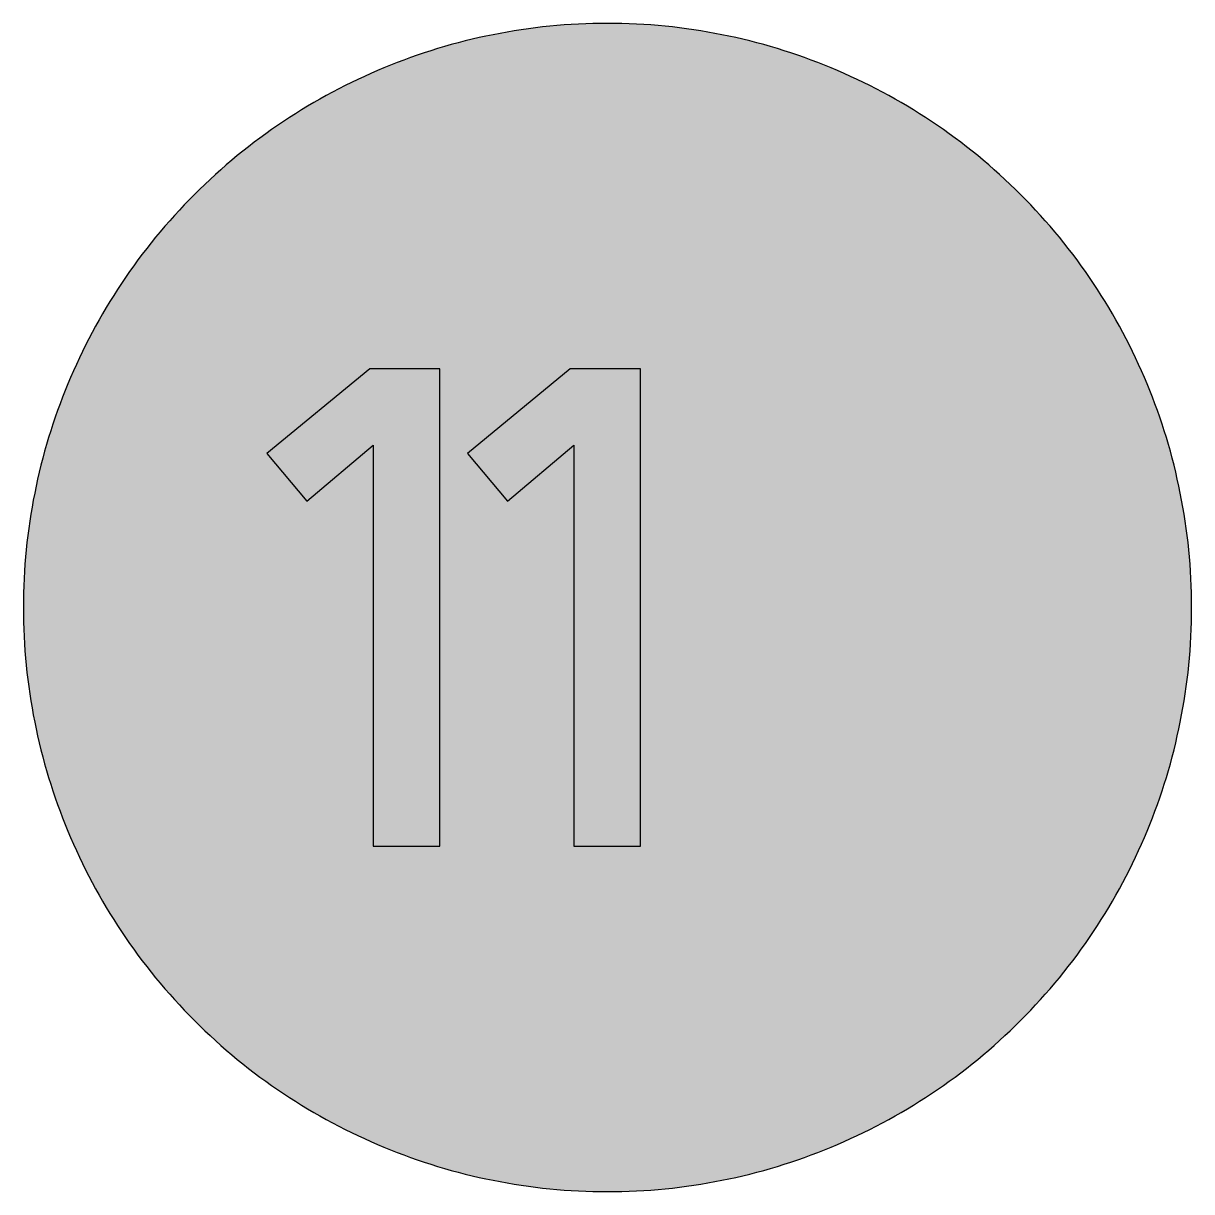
# Model space of a CAD drawing. Header units: millimetres. Extents: x 0 to 212, y 0 to 212.
import ezdxf

# ---------------------------------------------------------------- set-up
doc = ezdxf.new("R2010")
doc.units = ezdxf.units.MM

msp = doc.modelspace()

# ---------------------------------------------------------------- hatches: boundary and pattern name
for color, points in [(254, [(211.7189, 105.8869), (211.709, 107.2007), (211.6861, 108.5139), (211.6455, 109.8245), (211.5871, 111.1326), (211.5134, 112.4407), (211.4245, 113.7437), (211.3204, 115.0468), (211.201, 116.3447), (211.0638, 117.6426), (210.9114, 118.9355), (210.7413, 120.2258), (210.5584, 121.5136), (210.3577, 122.7988), (210.1418, 124.079), (209.9107, 125.3566), (209.6643, 126.6292), (209.4027, 127.8992), (209.1258, 129.1641), (208.8337, 130.4239), (208.5264, 131.6812), (208.2038, 132.936), (207.866, 134.1831), (207.5104, 135.4277), (207.1421, 136.6647), (206.7611, 137.8991), (206.3623, 139.1285), (205.9483, 140.3502), (205.5216, 141.5694), (205.0771, 142.781), (204.6199, 143.9901), (204.1474, 145.1915), (203.6623, 146.3853), (203.1619, 147.574), (202.6463, 148.7576), (202.1154, 149.9362), (201.5693, 151.1046), (201.0105, 152.2705), (200.439, 153.4262), (199.8523, 154.5768), (199.2503, 155.7198), (198.6356, 156.8577), (198.0057, 157.9855), (197.3605, 159.1081), (196.7052, 160.2232), (196.0321, 161.3281), (195.3489, 162.4279), (194.6504, 163.5176), (193.9366, 164.6022), (193.2102, 165.6766), (192.471, 166.7434), (191.7167, 167.8), (190.9521, 168.849), (190.1698, 169.8904), (189.3773, 170.9217), (188.5696, 171.9428), (187.7517, 172.9562), (186.9161, 173.9621), (186.0702, 174.9552), (185.2117, 175.9407), (184.338, 176.9161), (183.454, 177.8838), (182.5549, 178.8389), (181.643, 179.7837), (180.721, 180.7185), (179.7837, 181.643), (178.8389, 182.5549), (177.8838, 183.454), (176.9161, 184.338), (175.9407, 185.2117), (174.9552, 186.0702), (173.9621, 186.9161), (172.9562, 187.7492), (171.9428, 188.5696), (170.9217, 189.3773), (169.8904, 190.1698), (168.849, 190.9496), (167.8, 191.7167), (166.7408, 192.471), (165.6766, 193.2102), (164.6022, 193.9366), (163.5176, 194.6504), (162.4279, 195.3489), (161.3281, 196.0321), (160.2232, 196.7052), (159.1081, 197.3631), (157.9855, 198.0057), (156.8577, 198.6356), (155.7198, 199.2503), (154.5768, 199.8523), (153.4262, 200.439), (152.2705, 201.0131), (151.1046, 201.5719), (149.9362, 202.1154), (148.7576, 202.6463), (147.574, 203.1619), (146.3853, 203.6623), (145.1889, 204.15), (143.9875, 204.6199), (142.781, 205.0796), (141.5694, 205.5216), (140.3502, 205.9483), (139.1285, 206.3623), (137.8991, 206.7611), (136.6647, 207.1446), (135.4252, 207.5129), (134.1831, 207.866), (132.9334, 208.2038), (131.6812, 208.5264), (130.4239, 208.8337), (129.1641, 209.1284), (127.8966, 209.4052), (126.6292, 209.6668), (125.3541, 209.9132), (124.0765, 210.1444), (122.7963, 210.3603), (121.5136, 210.5584), (120.2258, 210.7438), (118.9355, 210.9114), (117.6401, 211.0638), (116.3447, 211.201), (115.0468, 211.3229), (113.7437, 211.4271), (112.4382, 211.516), (111.1326, 211.5896), (109.8245, 211.6455), (108.5113, 211.6861), (107.1982, 211.7115), (105.885, 211.7192), (104.5693, 211.7115), (103.2561, 211.6861), (101.9454, 211.6455), (100.6373, 211.5896), (99.3292, 211.516), (98.0262, 211.4271), (96.7232, 211.3229), (95.4253, 211.201), (94.1273, 211.0638), (92.8345, 210.9114), (91.5441, 210.7438), (90.2564, 210.5584), (88.9711, 210.3603), (87.691, 210.1444), (86.4133, 209.9132), (85.1408, 209.6668), (83.8708, 209.4052), (82.6059, 209.1284), (81.346, 208.8337), (80.0887, 208.5264), (78.834, 208.2038), (77.5868, 207.866), (76.3422, 207.5129), (75.1053, 207.1446), (73.8708, 206.7611), (72.6415, 206.3623), (71.4197, 205.9483), (70.2005, 205.5216), (68.9889, 205.0796), (67.7799, 204.6199), (66.5785, 204.15), (65.3847, 203.6623), (64.196, 203.1619), (63.0123, 202.6463), (61.8338, 202.1154), (60.6628, 201.5719), (59.4995, 201.0131), (58.3438, 200.439), (57.1932, 199.8523), (56.0502, 199.2503), (54.9123, 198.6356), (53.7845, 198.0057), (52.6618, 197.3631), (51.5468, 196.7052), (50.4419, 196.0321), (49.342, 195.3489), (48.2524, 194.6504), (47.1678, 193.9366), (46.0934, 193.2102), (45.0266, 192.471), (43.9699, 191.7167), (42.9209, 190.9496), (41.8795, 190.1698), (40.8483, 189.3773), (39.8272, 188.5696), (38.8137, 187.7492), (37.8079, 186.9161), (36.8148, 186.0702), (35.8292, 185.2117), (34.8539, 184.338), (33.8861, 183.454), (32.9311, 182.5549), (31.9862, 181.643), (31.049, 180.7185), (30.1269, 179.7837), (29.2151, 178.8389), (28.3159, 177.8838), (27.432, 176.9161), (26.5582, 175.9407), (25.6997, 174.9552), (24.8539, 173.9621), (24.0208, 172.9562), (23.2004, 171.9428), (22.3926, 170.9217), (21.6002, 169.8904), (20.8204, 168.849), (20.0533, 167.8), (19.2989, 166.7434), (18.5598, 165.6766), (17.8333, 164.6022), (17.1196, 163.5176), (16.4211, 162.4279), (15.7378, 161.3281), (15.0647, 160.2232), (14.4069, 159.1081), (13.7643, 157.9855), (13.1343, 156.8577), (12.5197, 155.7198), (11.9177, 154.5768), (11.3309, 153.4262), (10.7569, 152.2705), (10.1981, 151.1046), (9.6545, 149.9362), (9.1237, 148.7576), (8.6081, 147.574), (8.1077, 146.3853), (7.62, 145.1915), (7.1501, 143.9901), (6.6904, 142.781), (6.2484, 141.5694), (5.8217, 140.3502), (5.4077, 139.1285), (5.0089, 137.8991), (4.6253, 136.6647), (4.257, 135.4277), (3.904, 134.1831), (3.5662, 132.936), (3.2436, 131.6812), (2.9362, 130.4239), (2.6416, 129.1641), (2.3647, 127.8992), (2.1031, 126.6292), (1.8567, 125.3566), (1.6256, 124.079), (1.4097, 122.7988), (1.2116, 121.5136), (1.0262, 120.2258), (0.8585, 118.9355), (0.7061, 117.6426), (0.569, 116.3447), (0.447, 115.0468), (0.3429, 113.7437), (0.254, 112.4407), (0.1803, 111.1326), (0.1245, 109.8245), (0.0838, 108.5139), (0.0584, 107.2007), (0.0508, 105.885), (0.0584, 104.5718), (0.0838, 103.2586), (0.1245, 101.9454), (0.1803, 100.6373), (0.254, 99.3318), (0.3429, 98.0262), (0.447, 96.7232), (0.569, 95.4253), (0.7061, 94.1299), (0.8585, 92.8345), (1.0262, 91.5441), (1.2116, 90.2564), (1.4097, 88.9737), (1.6256, 87.6935), (1.8567, 86.4159), (2.1031, 85.1408), (2.3647, 83.8733), (2.6416, 82.6059), (2.9362, 81.346), (3.2436, 80.0887), (3.5662, 78.8365), (3.904, 77.5868), (4.257, 76.3448), (4.6253, 75.1053), (5.0089, 73.8708), (5.4077, 72.6415), (5.8217, 71.4197), (6.2484, 70.2005), (6.6904, 68.9889), (7.1501, 67.7824), (7.62, 66.581), (8.1077, 65.3847), (8.6081, 64.196), (9.1237, 63.0123), (9.6545, 61.8338), (10.1981, 60.6654), (10.7569, 59.4995), (11.3309, 58.3438), (11.9177, 57.1932), (12.5197, 56.0502), (13.1343, 54.9123), (13.7643, 53.7845), (14.4069, 52.6618), (15.0647, 51.5468), (15.7378, 50.4419), (16.4211, 49.342), (17.1196, 48.2524), (17.8333, 47.1678), (18.5598, 46.0934), (19.2989, 45.0291), (20.0533, 43.9699), (20.8204, 42.9209), (21.6002, 41.8795), (22.3926, 40.8483), (23.2004, 39.8272), (24.0208, 38.8137), (24.8539, 37.8079), (25.6997, 36.8148), (26.5582, 35.8292), (27.432, 34.8539), (28.3159, 33.8861), (29.2151, 32.9311), (30.1269, 31.9862), (31.049, 31.049), (31.9862, 30.1269), (32.9311, 29.2151), (33.8861, 28.3159), (34.8539, 27.432), (35.8292, 26.5582), (36.8148, 25.6997), (37.8079, 24.8539), (38.8137, 24.0182), (39.8272, 23.2004), (40.8483, 22.3926), (41.8795, 21.6002), (42.9209, 20.8178), (43.9699, 20.0533), (45.0266, 19.2989), (46.0934, 18.5598), (47.1678, 17.8333), (48.2524, 17.1196), (49.342, 16.4211), (50.4419, 15.7378), (51.5468, 15.0647), (52.6618, 14.4094), (53.7845, 13.7643), (54.9123, 13.1343), (56.0502, 12.5197), (57.1932, 11.9177), (58.3438, 11.3309), (59.4995, 10.7594), (60.6628, 10.2006), (61.8338, 9.6545), (63.0123, 9.1237), (64.196, 8.6081), (65.3847, 8.1077), (66.5785, 7.6225), (67.7799, 7.1501), (68.9889, 6.6929), (70.2005, 6.2484), (71.4197, 5.8217), (72.6415, 5.4077), (73.8708, 5.0089), (75.1053, 4.6279), (76.3422, 4.2596), (77.5868, 3.904), (78.834, 3.5662), (80.0887, 3.2436), (81.346, 2.9362), (82.6059, 2.6441), (83.8708, 2.3673), (85.1408, 2.1057), (86.4133, 1.8593), (87.691, 1.6281), (88.9711, 1.4122), (90.2564, 1.2116), (91.5441, 1.0287), (92.8345, 0.8585), (94.1273, 0.7061), (95.4253, 0.569), (96.7232, 0.4496), (98.0262, 0.3454), (99.3292, 0.2565), (100.6373, 0.1829), (101.9454, 0.1245), (103.2561, 0.0838), (104.5693, 0.061), (105.885, 0.0533), (107.1982, 0.061), (108.5113, 0.0838), (109.8245, 0.1245), (111.1326, 0.1829), (112.4382, 0.2565), (113.7437, 0.3454), (115.0468, 0.4496), (116.3447, 0.569), (117.6401, 0.7061), (118.9355, 0.8585), (120.2258, 1.0287), (121.5136, 1.2116), (122.7963, 1.4122), (124.0765, 1.6281), (125.3541, 1.8593), (126.6292, 2.1057), (127.8966, 2.3673), (129.1641, 2.6441), (130.4239, 2.9362), (131.6812, 3.2436), (132.9334, 3.5662), (134.1831, 3.904), (135.4252, 4.2596), (136.6647, 4.6279), (137.8991, 5.0089), (139.1285, 5.4077), (140.3502, 5.8217), (141.5694, 6.2484), (142.781, 6.6929), (143.9875, 7.1501), (145.1889, 7.6225), (146.3853, 8.1077), (147.574, 8.6081), (148.7576, 9.1237), (149.9362, 9.6545), (151.1046, 10.2006), (152.2705, 10.7594), (153.4262, 11.3309), (154.5768, 11.9177), (155.7198, 12.5197), (156.8577, 13.1343), (157.9855, 13.7643), (159.1081, 14.4094), (160.2232, 15.0647), (161.3281, 15.7378), (162.4279, 16.4211), (163.5176, 17.1196), (164.6022, 17.8333), (165.6766, 18.5598), (166.7408, 19.2989), (167.8, 20.0533), (168.849, 20.8178), (169.8904, 21.6002), (170.9217, 22.3926), (171.9428, 23.2004), (172.9562, 24.0182), (173.9621, 24.8539), (174.9552, 25.6997), (175.9407, 26.5582), (176.9161, 27.432), (177.8838, 28.3159), (178.8389, 29.2151), (179.7837, 30.1269), (180.721, 31.049), (181.643, 31.9862), (182.5549, 32.9311), (183.454, 33.8861), (184.338, 34.8539), (185.2117, 35.8292), (186.0702, 36.8148), (186.9161, 37.8079), (187.7517, 38.8137), (188.5696, 39.8272), (189.3773, 40.8483), (190.1698, 41.8795), (190.9521, 42.9209), (191.7167, 43.9699), (192.471, 45.0291), (193.2102, 46.0934), (193.9366, 47.1678), (194.6504, 48.2524), (195.3489, 49.342), (196.0321, 50.4419), (196.7052, 51.5468), (197.3605, 52.6618), (198.0057, 53.7845), (198.6356, 54.9123), (199.2503, 56.0502), (199.8523, 57.1932), (200.439, 58.3438), (201.0105, 59.4995), (201.5693, 60.6654), (202.1154, 61.8338), (202.6463, 63.0123), (203.1619, 64.196), (203.6623, 65.3847), (204.1474, 66.581), (204.6199, 67.7824), (205.0771, 68.9889), (205.5216, 70.2005), (205.9483, 71.4197), (206.3623, 72.6415), (206.7611, 73.8708), (207.1421, 75.1053), (207.5104, 76.3448), (207.866, 77.5868), (208.2038, 78.8365), (208.5264, 80.0887), (208.8337, 81.346), (209.1258, 82.6059), (209.4027, 83.8733), (209.6643, 85.1408), (209.9107, 86.4159), (210.1418, 87.6935), (210.3577, 88.9737), (210.5584, 90.2564), (210.7413, 91.5441), (210.9114, 92.8345), (211.0638, 94.1299), (211.201, 95.4253), (211.3204, 96.7232), (211.4245, 98.0262), (211.5134, 99.3318), (211.5871, 100.6373), (211.6455, 101.9454), (211.6861, 103.2586), (211.709, 104.5718), (211.7166, 105.885)]), (59, [(63.4118, 62.6717), (75.5124, 62.6717), (75.5124, 149.1022), (62.7944, 149.1022), (44.1494, 133.7906), (51.4354, 125.1476), (63.4118, 135.2719)]), (59, [(99.7659, 62.6717), (111.8665, 62.6717), (111.8665, 149.1022), (99.1485, 149.1022), (80.5035, 133.7906), (87.7895, 125.1476), (99.7659, 135.2719)])]:
    msp.add_hatch(color=color).paths.add_polyline_path(points)
h = msp.add_hatch(color=59)
edge = h.paths.add_edge_path()
edge.add_line((153.6347, 105.7628), (153.6319, 104.4245))
edge.add_line((153.6319, 104.4245), (153.6268, 103.1215))
edge.add_line((153.6268, 103.1215), (153.6167, 101.8515))
edge.add_line((153.6167, 101.8515), (153.6014, 100.6145))
edge.add_line((153.6014, 100.6145), (153.5862, 99.408))
edge.add_line((153.5862, 99.408), (153.5633, 98.237))
edge.add_line((153.5633, 98.237), (153.5379, 97.0966))
edge.add_line((153.5379, 97.0966), (153.5074, 95.9866))
edge.add_line((153.5074, 95.9866), (153.4744, 94.9071))
edge.add_line((153.4744, 94.9071), (153.4363, 93.8606))
edge.add_line((153.4363, 93.8606), (153.3931, 92.8421))
edge.add_line((153.3931, 92.8421), (153.3474, 91.854))
edge.add_line((153.3474, 91.854), (153.2966, 90.8939))
edge.add_line((153.2966, 90.8939), (153.2407, 89.9643))
edge.add_line((153.2407, 89.9643), (153.1823, 89.0626))
edge.add_line((153.1823, 89.0626), (153.1188, 88.1913))
edge.add_line((153.1188, 88.1913), (153.0502, 87.3455))
edge.add_line((153.0502, 87.3455), (152.9766, 86.5251))
edge.add_line((152.9766, 86.5251), (152.9004, 85.7352))
edge.add_line((152.9004, 85.7352), (152.8166, 84.9706))
edge.add_line((152.8166, 84.9706), (152.7302, 84.2315))
edge.add_line((152.7302, 84.2315), (152.6388, 83.5177))
edge.add_line((152.6388, 83.5177), (152.5422, 82.8294))
edge.add_line((152.5422, 82.8294), (152.4406, 82.1665))
edge.add_line((152.4406, 82.1665), (152.3365, 81.5264))
edge.add_line((152.3365, 81.5264), (152.2247, 80.9117))
edge.add_line((152.2247, 80.9117), (152.1104, 80.3199))
edge.add_line((152.1104, 80.3199), (151.9885, 79.7509))
edge.add_line((151.9885, 79.7509), (151.8641, 79.2074))
edge.add_line((151.8641, 79.2074), (151.732, 78.6841))
edge.add_line((151.732, 78.6841), (151.5974, 78.1837))
edge.add_line((151.5974, 78.1837), (151.4577, 77.7037))
edge.add_line((151.4577, 77.7037), (151.3103, 77.2439))
edge.add_line((151.3103, 77.2439), (151.1605, 76.8071))
edge.add_line((151.1605, 76.8071), (151.003, 76.3905))
edge.add_line((151.003, 76.3905), (150.843, 75.9917))
edge.add_line((150.843, 75.9917), (150.6753, 75.6158))
edge.add_line((150.6753, 75.6158), (150.5026, 75.2577))
edge.add_line((150.5026, 75.2577), (150.3248, 74.9173))
edge.add_line((150.3248, 74.9173), (150.1419, 74.5947))
edge.add_line((150.1419, 74.5947), (149.954, 74.2925))
edge.add_line((149.954, 74.2925), (149.7584, 74.0054))
edge.add_line((149.7584, 74.0054), (149.5603, 73.7362))
edge.add_line((149.5603, 73.7362), (149.3545, 73.4847))
edge.add_line((149.3545, 73.4847), (149.1437, 73.2485))
edge.add_line((149.1437, 73.2485), (148.9278, 73.0275))
edge.add_line((148.9278, 73.0275), (148.7043, 72.8218))
edge.add_line((148.7043, 72.8218), (148.4757, 72.6338))
edge.add_line((148.4757, 72.6338), (148.242, 72.4586))
edge.add_line((148.242, 72.4586), (148.0033, 72.296))
edge.add_line((148.0033, 72.296), (147.7569, 72.1512))
edge.add_line((147.7569, 72.1512), (147.5054, 72.0166))
edge.add_line((147.5054, 72.0166), (147.2463, 71.8972))
edge.add_line((147.2463, 71.8972), (146.9822, 71.788))
edge.add_line((146.9822, 71.788), (146.7129, 71.6915))
edge.add_line((146.7129, 71.6915), (146.4361, 71.6077))
edge.add_line((146.4361, 71.6077), (146.1541, 71.5366))
edge.add_line((146.1541, 71.5366), (145.8671, 71.4756))
edge.add_line((145.8671, 71.4756), (145.5699, 71.4248))
edge.add_line((145.5699, 71.4248), (145.2702, 71.3842))
edge.add_line((145.2702, 71.3842), (144.9629, 71.3511))
edge.add_line((144.9629, 71.3511), (144.6479, 71.3308))
edge.add_line((144.6479, 71.3308), (144.3279, 71.3181))
edge.add_line((144.3279, 71.3181), (144.0028, 71.313))
edge.add_line((144.0028, 71.313), (143.6649, 71.3181))
edge.add_line((143.6649, 71.3181), (143.3347, 71.3359))
edge.add_line((143.3347, 71.3359), (143.0096, 71.3638))
edge.add_line((143.0096, 71.3638), (142.6947, 71.4019))
edge.add_line((142.6947, 71.4019), (142.3848, 71.4527))
edge.add_line((142.3848, 71.4527), (142.0825, 71.5162))
edge.add_line((142.0825, 71.5162), (141.7853, 71.5924))
edge.add_line((141.7853, 71.5924), (141.4983, 71.6788))
edge.add_line((141.4983, 71.6788), (141.2138, 71.7804))
edge.add_line((141.2138, 71.7804), (140.9395, 71.8947))
edge.add_line((140.9395, 71.8947), (140.6703, 72.0217))
edge.add_line((140.6703, 72.0217), (140.4087, 72.1639))
edge.add_line((140.4087, 72.1639), (140.1521, 72.3214))
edge.add_line((140.1521, 72.3214), (139.9032, 72.4916))
edge.add_line((139.9032, 72.4916), (139.6619, 72.677))
edge.add_line((139.6619, 72.677), (139.4231, 72.8751))
edge.add_line((139.4231, 72.8751), (139.1945, 73.091))
edge.add_line((139.1945, 73.091), (138.971, 73.3222))
edge.add_line((138.971, 73.3222), (138.7526, 73.5686))
edge.add_line((138.7526, 73.5686), (138.5418, 73.8327))
edge.add_line((138.5418, 73.8327), (138.336, 74.1121))
edge.add_line((138.336, 74.1121), (138.1354, 74.4068))
edge.add_line((138.1354, 74.4068), (137.9423, 74.7192))
edge.add_line((137.9423, 74.7192), (137.7544, 75.0519))
edge.add_line((137.7544, 75.0519), (137.5715, 75.3999))
edge.add_line((137.5715, 75.3999), (137.3962, 75.7657))
edge.add_line((137.3962, 75.7657), (137.226, 76.1492))
edge.add_line((137.226, 76.1492), (137.0609, 76.5505))
edge.add_line((137.0609, 76.5505), (136.9009, 76.9722))
edge.add_line((136.9009, 76.9722), (136.746, 77.4116))
edge.add_line((136.746, 77.4116), (136.5987, 77.8713))
edge.add_line((136.5987, 77.8713), (136.4539, 78.3514))
edge.add_line((136.4539, 78.3514), (136.3167, 78.8492))
edge.add_line((136.3167, 78.8492), (136.1846, 79.3699))
edge.add_line((136.1846, 79.3699), (136.0576, 79.9084))
edge.add_line((136.0576, 79.9084), (135.9357, 80.4697))
edge.add_line((135.9357, 80.4697), (135.8189, 81.0514))
edge.add_line((135.8189, 81.0514), (135.7071, 81.6534))
edge.add_line((135.7071, 81.6534), (135.6004, 82.2782))
edge.add_line((135.6004, 82.2782), (135.4988, 82.9259))
edge.add_line((135.4988, 82.9259), (135.3998, 83.5939))
edge.add_line((135.3998, 83.5939), (135.3083, 84.2848))
edge.add_line((135.3083, 84.2848), (135.2194, 84.9986))
edge.add_line((135.2194, 84.9986), (135.1382, 85.7352))
edge.add_line((135.1382, 85.7352), (135.0594, 86.4946))
edge.add_line((135.0594, 86.4946), (134.9858, 87.2795))
edge.add_line((134.9858, 87.2795), (134.9172, 88.0872))
edge.add_line((134.9172, 88.0872), (134.8511, 88.9203))
edge.add_line((134.8511, 88.9203), (134.7902, 89.7763))
edge.add_line((134.7902, 89.7763), (134.7343, 90.6577))
edge.add_line((134.7343, 90.6577), (134.6835, 91.5645))
edge.add_line((134.6835, 91.5645), (134.6352, 92.4966))
edge.add_line((134.6352, 92.4966), (134.5921, 93.4542))
edge.add_line((134.5921, 93.4542), (134.554, 94.4372))
edge.add_line((134.554, 94.4372), (134.5184, 95.4456))
edge.add_line((134.5184, 95.4456), (134.4854, 96.4819))
edge.add_line((134.4854, 96.4819), (134.4574, 97.5462))
edge.add_line((134.4574, 97.5462), (134.4346, 98.6358))
edge.add_line((134.4346, 98.6358), (134.4143, 99.7534))
edge.add_line((134.4143, 99.7534), (134.399, 100.899))
edge.add_line((134.399, 100.899), (134.3863, 102.0724))
edge.add_line((134.3863, 102.0724), (134.3787, 103.2739))
edge.add_line((134.3787, 103.2739), (134.3736, 104.5032))
edge.add_line((134.3736, 104.5032), (134.3711, 105.7605))
edge.add_line((134.3711, 105.7605), (134.3736, 107.0432))
edge.add_line((134.3736, 107.0432), (134.3787, 108.2954))
edge.add_line((134.3787, 108.2954), (134.3889, 109.5172))
edge.add_line((134.3889, 109.5172), (134.4041, 110.7084))
edge.add_line((134.4041, 110.7084), (134.4219, 111.8718))
edge.add_line((134.4219, 111.8718), (134.4447, 113.0071))
edge.add_line((134.4447, 113.0071), (134.4701, 114.1146))
edge.add_line((134.4701, 114.1146), (134.5006, 115.1941))
edge.add_line((134.5006, 115.1941), (134.5362, 116.2431))
edge.add_line((134.5362, 116.2431), (134.5768, 117.2667))
edge.add_line((134.5768, 117.2667), (134.62, 118.2649))
edge.add_line((134.62, 118.2649), (134.6683, 119.2327))
edge.add_line((134.6683, 119.2327), (134.7191, 120.1776))
edge.add_line((134.7191, 120.1776), (134.7775, 121.0945))
edge.add_line((134.7775, 121.0945), (134.8384, 121.986))
edge.add_line((134.8384, 121.986), (134.9045, 122.8496))
edge.add_line((134.9045, 122.8496), (134.9731, 123.6904))
edge.add_line((134.9731, 123.6904), (135.0493, 124.5057))
edge.add_line((135.0493, 124.5057), (135.128, 125.2982))
edge.add_line((135.128, 125.2982), (135.2118, 126.0653))
edge.add_line((135.2118, 126.0653), (135.3007, 126.807))
edge.add_line((135.3007, 126.807), (135.3947, 127.5258))
edge.add_line((135.3947, 127.5258), (135.4938, 128.2217))
edge.add_line((135.4938, 128.2217), (135.5954, 128.8948))
edge.add_line((135.5954, 128.8948), (135.702, 129.5425))
edge.add_line((135.702, 129.5425), (135.8163, 130.1699))
edge.add_line((135.8163, 130.1699), (135.9332, 130.777))
edge.add_line((135.9332, 130.777), (136.0551, 131.3586))
edge.add_line((136.0551, 131.3586), (136.1821, 131.9225))
edge.add_line((136.1821, 131.9225), (136.3142, 132.461))
edge.add_line((136.3142, 132.461), (136.4513, 132.9817))
edge.add_line((136.4513, 132.9817), (136.5936, 133.4821))
edge.add_line((136.5936, 133.4821), (136.7409, 133.9596))
edge.add_line((136.7409, 133.9596), (136.8933, 134.4193))
edge.add_line((136.8933, 134.4193), (137.0508, 134.8588))
edge.add_line((137.0508, 134.8588), (137.2133, 135.2779))
edge.add_line((137.2133, 135.2779), (137.381, 135.6792))
edge.add_line((137.381, 135.6792), (137.5537, 136.0627))
edge.add_line((137.5537, 136.0627), (137.734, 136.4259))
edge.add_line((137.734, 136.4259), (137.9169, 136.7714))
edge.add_line((137.9169, 136.7714), (138.1049, 137.099))
edge.add_line((138.1049, 137.099), (138.3005, 137.4115))
edge.add_line((138.3005, 137.4115), (138.5011, 137.7036))
edge.add_line((138.5011, 137.7036), (138.7043, 137.9804))
edge.add_line((138.7043, 137.9804), (138.9151, 138.242))
edge.add_line((138.9151, 138.242), (139.131, 138.4859))
edge.add_line((139.131, 138.4859), (139.3546, 138.7145))
edge.add_line((139.3546, 138.7145), (139.5806, 138.9253))
edge.add_line((139.5806, 138.9253), (139.8143, 139.1234))
edge.add_line((139.8143, 139.1234), (140.0531, 139.3063))
edge.add_line((140.0531, 139.3063), (140.2969, 139.4739))
edge.add_line((140.2969, 139.4739), (140.5458, 139.6263))
edge.add_line((140.5458, 139.6263), (140.8024, 139.766))
edge.add_line((140.8024, 139.766), (141.064, 139.8905))
edge.add_line((141.064, 139.8905), (141.3307, 140.0023))
edge.add_line((141.3307, 140.0023), (141.6025, 140.1013))
edge.add_line((141.6025, 140.1013), (141.8819, 140.1877))
edge.add_line((141.8819, 140.1877), (142.1663, 140.2613))
edge.add_line((142.1663, 140.2613), (142.4584, 140.3223))
edge.add_line((142.4584, 140.3223), (142.7556, 140.3731))
edge.add_line((142.7556, 140.3731), (143.0579, 140.4112))
edge.add_line((143.0579, 140.4112), (143.3652, 140.4366))
edge.add_line((143.3652, 140.4366), (143.6802, 140.4518))
edge.add_line((143.6802, 140.4518), (144.0028, 140.4569))
edge.add_line((144.0028, 140.4569), (144.3177, 140.4544))
edge.add_line((144.3177, 140.4544), (144.6276, 140.4391))
edge.add_line((144.6276, 140.4391), (144.9324, 140.4188))
edge.add_line((144.9324, 140.4188), (145.2296, 140.3858))
edge.add_line((145.2296, 140.3858), (145.5217, 140.3426))
edge.add_line((145.5217, 140.3426), (145.8087, 140.2918))
edge.add_line((145.8087, 140.2918), (146.0906, 140.2258))
edge.add_line((146.0906, 140.2258), (146.365, 140.1521))
edge.add_line((146.365, 140.1521), (146.6367, 140.0658))
edge.add_line((146.6367, 140.0658), (146.9009, 139.9667))
edge.add_line((146.9009, 139.9667), (147.16, 139.8549))
edge.add_line((147.16, 139.8549), (147.414, 139.733))
edge.add_line((147.414, 139.733), (147.6604, 139.5933))
edge.add_line((147.6604, 139.5933), (147.9042, 139.4435))
edge.add_line((147.9042, 139.4435), (148.1404, 139.2784))
edge.add_line((148.1404, 139.2784), (148.3716, 139.1006))
edge.add_line((148.3716, 139.1006), (148.5976, 138.905))
edge.add_line((148.5976, 138.905), (148.8186, 138.6967))
edge.add_line((148.8186, 138.6967), (149.0345, 138.4706))
edge.add_line((149.0345, 138.4706), (149.2453, 138.2293))
edge.add_line((149.2453, 138.2293), (149.4511, 137.9728))
edge.add_line((149.4511, 137.9728), (149.6492, 137.6985))
edge.add_line((149.6492, 137.6985), (149.8448, 137.4064))
edge.add_line((149.8448, 137.4064), (150.0327, 137.0965))
edge.add_line((150.0327, 137.0965), (150.2181, 136.7714))
edge.add_line((150.2181, 136.7714), (150.3959, 136.4259))
edge.add_line((150.3959, 136.4259), (150.5712, 136.0602))
edge.add_line((150.5712, 136.0602), (150.7388, 135.6766))
edge.add_line((150.7388, 135.6766), (150.9039, 135.2753))
edge.add_line((150.9039, 135.2753), (151.0614, 134.8511))
edge.add_line((151.0614, 134.8511), (151.2164, 134.4092))
edge.add_line((151.2164, 134.4092), (151.3637, 133.9444))
edge.add_line((151.3637, 133.9444), (151.5085, 133.4592))
edge.add_line((151.5085, 133.4592), (151.6456, 132.9512))
edge.add_line((151.6456, 132.9512), (151.7802, 132.4229))
edge.add_line((151.7802, 132.4229), (151.9098, 131.8717))
edge.add_line((151.9098, 131.8717), (152.0342, 131.2977))
edge.add_line((152.0342, 131.2977), (152.1536, 130.7008))
edge.add_line((152.1536, 130.7008), (152.2679, 130.081))
edge.add_line((152.2679, 130.081), (152.3771, 129.4359))
edge.add_line((152.3771, 129.4359), (152.4813, 128.7678))
edge.add_line((152.4813, 128.7678), (152.5803, 128.0744))
edge.add_line((152.5803, 128.0744), (152.6769, 127.3556))
edge.add_line((152.6769, 127.3556), (152.7683, 126.6114))
edge.add_line((152.7683, 126.6114), (152.8547, 125.8418))
edge.add_line((152.8547, 125.8418), (152.9359, 125.0442))
edge.add_line((152.9359, 125.0442), (153.0121, 124.2212))
edge.add_line((153.0121, 124.2212), (153.0833, 123.3703))
edge.add_line((153.0833, 123.3703), (153.1518, 122.494))
edge.add_line((153.1518, 122.494), (153.2153, 121.5873))
edge.add_line((153.2153, 121.5873), (153.2738, 120.6551))
edge.add_line((153.2738, 120.6551), (153.3271, 119.6924))
edge.add_line((153.3271, 119.6924), (153.3754, 118.6993))
edge.add_line((153.3754, 118.6993), (153.4211, 117.6807))
edge.add_line((153.4211, 117.6807), (153.4617, 116.6292))
edge.add_line((153.4617, 116.6292), (153.4973, 115.5471))
edge.add_line((153.4973, 115.5471), (153.5303, 114.4346))
edge.add_line((153.5303, 114.4346), (153.5582, 113.2916))
edge.add_line((153.5582, 113.2916), (153.5811, 112.1181))
edge.add_line((153.5811, 112.1181), (153.5989, 110.9116))
edge.add_line((153.5989, 110.9116), (153.6141, 109.6747))
edge.add_line((153.6141, 109.6747), (153.6243, 108.4021))
edge.add_line((153.6243, 108.4021), (153.6319, 107.0991))
edge.add_line((153.6319, 107.0991), (153.6344, 105.7605))
edge = h.paths.add_edge_path(flags=16)
edge.add_line((165.8578, 105.7628), (165.8518, 107.2642))
edge.add_line((165.8518, 107.2642), (165.8391, 108.7349))
edge.add_line((165.8391, 108.7349), (165.8163, 110.1776))
edge.add_line((165.8163, 110.1776), (165.7858, 111.5924))
edge.add_line((165.7858, 111.5924), (165.7452, 112.9792))
edge.add_line((165.7452, 112.9792), (165.6944, 114.3356))
edge.add_line((165.6944, 114.3356), (165.6334, 115.664))
edge.add_line((165.6334, 115.664), (165.5648, 116.9645))
edge.add_line((165.5648, 116.9645), (165.4861, 118.237))
edge.add_line((165.4861, 118.237), (165.3997, 119.4816))
edge.add_line((165.3997, 119.4816), (165.3007, 120.6983))
edge.add_line((165.3007, 120.6983), (165.194, 121.887))
edge.add_line((165.194, 121.887), (165.0771, 123.0503))
edge.add_line((165.0771, 123.0503), (164.9501, 124.1857))
edge.add_line((164.9501, 124.1857), (164.813, 125.2931))
edge.add_line((164.813, 125.2931), (164.6631, 126.3726))
edge.add_line((164.6631, 126.3726), (164.5056, 127.4293))
edge.add_line((164.5056, 127.4293), (164.338, 128.4554))
edge.add_line((164.338, 128.4554), (164.1602, 129.4587))
edge.add_line((164.1602, 129.4587), (163.9722, 130.4341))
edge.add_line((163.9722, 130.4341), (163.7716, 131.384))
edge.add_line((163.7716, 131.384), (163.5608, 132.3086))
edge.add_line((163.5608, 132.3086), (163.3398, 133.2078))
edge.add_line((163.3398, 133.2078), (163.1086, 134.0815))
edge.add_line((163.1086, 134.0815), (162.8673, 134.9299))
edge.add_line((162.8673, 134.9299), (162.6133, 135.7528))
edge.add_line((162.6133, 135.7528), (162.3492, 136.5504))
edge.add_line((162.3492, 136.5504), (162.0723, 137.3251))
edge.add_line((162.0723, 137.3251), (161.7853, 138.0744))
edge.add_line((161.7853, 138.0744), (161.4881, 138.8008))
edge.add_line((161.4881, 138.8008), (161.1782, 139.5019))
edge.add_line((161.1782, 139.5019), (160.8557, 140.1801))
edge.add_line((160.8557, 140.1801), (160.5229, 140.8328))
edge.add_line((160.5229, 140.8328), (160.18, 141.4628))
edge.add_line((160.18, 141.4628), (159.8219, 142.0698))
edge.add_line((159.8219, 142.0698), (159.4536, 142.654))
edge.add_line((159.4536, 142.654), (159.0751, 143.2154))
edge.add_line((159.0751, 143.2154), (158.684, 143.7538))
edge.add_line((158.684, 143.7538), (158.2776, 144.2695))
edge.add_line((158.2776, 144.2695), (157.8635, 144.7622))
edge.add_line((157.8635, 144.7622), (157.4343, 145.2321))
edge.add_line((157.4343, 145.2321), (156.9923, 145.6817))
edge.add_line((156.9923, 145.6817), (156.5402, 146.1084))
edge.add_line((156.5402, 146.1084), (156.0754, 146.5123))
edge.add_line((156.0754, 146.5123), (155.5953, 146.8958))
edge.add_line((155.5953, 146.8958), (155.1051, 147.259))
edge.add_line((155.1051, 147.259), (154.6022, 147.5994))
edge.add_line((154.6022, 147.5994), (154.084, 147.9194))
edge.add_line((154.084, 147.9194), (153.5557, 148.2192))
edge.add_line((153.5557, 148.2192), (153.0121, 148.4986))
edge.add_line((153.0121, 148.4986), (152.4559, 148.7551))
edge.add_line((152.4559, 148.7551), (151.8869, 148.9939))
edge.add_line((151.8869, 148.9939), (151.3053, 149.2123))
edge.add_line((151.3053, 149.2123), (150.7109, 149.4104))
edge.add_line((150.7109, 149.4104), (150.1013, 149.5882))
edge.add_line((150.1013, 149.5882), (149.479, 149.7482))
edge.add_line((149.479, 149.7482), (148.844, 149.8854))
edge.add_line((148.844, 149.8854), (148.1938, 150.0073))
edge.add_line((148.1938, 150.0073), (147.5308, 150.1089))
edge.add_line((147.5308, 150.1089), (146.8526, 150.1902))
edge.add_line((146.8526, 150.1902), (146.1618, 150.2537))
edge.add_line((146.1618, 150.2537), (145.4556, 150.2994))
edge.add_line((145.4556, 150.2994), (144.7368, 150.3274))
edge.add_line((144.7368, 150.3274), (144.0028, 150.335))
edge.add_line((144.0028, 150.335), (143.2636, 150.3274))
edge.add_line((143.2636, 150.3274), (142.5372, 150.2994))
edge.add_line((142.5372, 150.2994), (141.826, 150.2537))
edge.add_line((141.826, 150.2537), (141.13, 150.1902))
edge.add_line((141.13, 150.1902), (140.4493, 150.1089))
edge.add_line((140.4493, 150.1089), (139.7787, 150.0073))
edge.add_line((139.7787, 150.0073), (139.126, 149.8854))
edge.add_line((139.126, 149.8854), (138.4859, 149.7482))
edge.add_line((138.4859, 149.7482), (137.8585, 149.5882))
edge.add_line((137.8585, 149.5882), (137.2464, 149.4104))
edge.add_line((137.2464, 149.4104), (136.6444, 149.2123))
edge.add_line((136.6444, 149.2123), (136.0602, 148.9939))
edge.add_line((136.0602, 148.9939), (135.4861, 148.7551))
edge.add_line((135.4861, 148.7551), (134.9273, 148.4986))
edge.add_line((134.9273, 148.4986), (134.3812, 148.2192))
edge.add_line((134.3812, 148.2192), (133.8478, 147.9194))
edge.add_line((133.8478, 147.9194), (133.3297, 147.5994))
edge.add_line((133.3297, 147.5994), (132.8217, 147.259))
edge.add_line((132.8217, 147.259), (132.3289, 146.8958))
edge.add_line((132.3289, 146.8958), (131.8463, 146.5123))
edge.add_line((131.8463, 146.5123), (131.379, 146.1084))
edge.add_line((131.379, 146.1084), (130.9218, 145.6817))
edge.add_line((130.9218, 145.6817), (130.4798, 145.2321))
edge.add_line((130.4798, 145.2321), (130.048, 144.7622))
edge.add_line((130.048, 144.7622), (129.6314, 144.2695))
edge.add_line((129.6314, 144.2695), (129.225, 143.7538))
edge.add_line((129.225, 143.7538), (128.8313, 143.2154))
edge.add_line((128.8313, 143.2154), (128.4478, 142.654))
edge.add_line((128.4478, 142.654), (128.0795, 142.0698))
edge.add_line((128.0795, 142.0698), (127.7214, 141.4628))
edge.add_line((127.7214, 141.4628), (127.3759, 140.8328))
edge.add_line((127.3759, 140.8328), (127.0406, 140.1801))
edge.add_line((127.0406, 140.1801), (126.7181, 139.5019))
edge.add_line((126.7181, 139.5019), (126.4056, 138.8008))
edge.add_line((126.4056, 138.8008), (126.1059, 138.0744))
edge.add_line((126.1059, 138.0744), (125.8189, 137.3251))
edge.add_line((125.8189, 137.3251), (125.542, 136.5504))
edge.add_line((125.542, 136.5504), (125.2753, 135.7528))
edge.add_line((125.2753, 135.7528), (125.0213, 134.9299))
edge.add_line((125.0213, 134.9299), (124.7775, 134.0815))
edge.add_line((124.7775, 134.0815), (124.5464, 133.2078))
edge.add_line((124.5464, 133.2078), (124.3254, 132.3086))
edge.add_line((124.3254, 132.3086), (124.1146, 131.384))
edge.add_line((124.1146, 131.384), (123.9139, 130.4341))
edge.add_line((123.9139, 130.4341), (123.7234, 129.4587))
edge.add_line((123.7234, 129.4587), (123.5456, 128.4554))
edge.add_line((123.5456, 128.4554), (123.3754, 127.4293))
edge.add_line((123.3754, 127.4293), (123.2179, 126.3726))
edge.add_line((123.2179, 126.3726), (123.0706, 125.2931))
edge.add_line((123.0706, 125.2931), (122.9335, 124.1857))
edge.add_line((122.9335, 124.1857), (122.8039, 123.0503))
edge.add_line((122.8039, 123.0503), (122.6871, 121.887))
edge.add_line((122.6871, 121.887), (122.5804, 120.6983))
edge.add_line((122.5804, 120.6983), (122.4813, 119.4816))
edge.add_line((122.4813, 119.4816), (122.3924, 118.237))
edge.add_line((122.3924, 118.237), (122.3162, 116.9645))
edge.add_line((122.3162, 116.9645), (122.2451, 115.664))
edge.add_line((122.2451, 115.664), (122.1867, 114.3356))
edge.add_line((122.1867, 114.3356), (122.1359, 112.9792))
edge.add_line((122.1359, 112.9792), (122.0953, 111.5924))
edge.add_line((122.0953, 111.5924), (122.0648, 110.1776))
edge.add_line((122.0648, 110.1776), (122.0419, 108.7349))
edge.add_line((122.0419, 108.7349), (122.0292, 107.2642))
edge.add_line((122.0292, 107.2642), (122.0241, 105.7605))
edge.add_line((122.0241, 105.7605), (122.0292, 104.2594))
edge.add_line((122.0292, 104.2594), (122.0419, 102.7887))
edge.add_line((122.0419, 102.7887), (122.0648, 101.346))
edge.add_line((122.0648, 101.346), (122.0953, 99.9338))
edge.add_line((122.0953, 99.9338), (122.1359, 98.5495))
edge.add_line((122.1359, 98.5495), (122.1867, 97.1931))
edge.add_line((122.1867, 97.1931), (122.2451, 95.8672))
edge.add_line((122.2451, 95.8672), (122.3162, 94.5693))
edge.add_line((122.3162, 94.5693), (122.3924, 93.2993))
edge.add_line((122.3924, 93.2993), (122.4813, 92.0572))
edge.add_line((122.4813, 92.0572), (122.5804, 90.8431))
edge.add_line((122.5804, 90.8431), (122.6871, 89.6595))
edge.add_line((122.6871, 89.6595), (122.8039, 88.5012))
edge.add_line((122.8039, 88.5012), (122.9335, 87.3684))
edge.add_line((122.9335, 87.3684), (123.0706, 86.266))
edge.add_line((123.0706, 86.266), (123.2179, 85.1891))
edge.add_line((123.2179, 85.1891), (123.3754, 84.1375))
edge.add_line((123.3754, 84.1375), (123.5456, 83.1139))
edge.add_line((123.5456, 83.1139), (123.7234, 82.1182))
edge.add_line((123.7234, 82.1182), (123.9139, 81.1454))
edge.add_line((123.9139, 81.1454), (124.1146, 80.2005))
edge.add_line((124.1146, 80.2005), (124.3254, 79.281))
edge.add_line((124.3254, 79.281), (124.5464, 78.3895))
edge.add_line((124.5464, 78.3895), (124.7775, 77.5208))
edge.add_line((124.7775, 77.5208), (125.0213, 76.6775))
edge.add_line((125.0213, 76.6775), (125.2753, 75.8596))
edge.add_line((125.2753, 75.8596), (125.542, 75.0672))
edge.add_line((125.542, 75.0672), (125.8189, 74.2975))
edge.add_line((125.8189, 74.2975), (126.1059, 73.5533))
edge.add_line((126.1059, 73.5533), (126.4056, 72.8345))
edge.add_line((126.4056, 72.8345), (126.7181, 72.1385))
edge.add_line((126.7181, 72.1385), (127.0406, 71.468))
edge.add_line((127.0406, 71.468), (127.3759, 70.8203))
edge.add_line((127.3759, 70.8203), (127.7214, 70.1954))
edge.add_line((127.7214, 70.1954), (128.0795, 69.5935))
edge.add_line((128.0795, 69.5935), (128.4478, 69.0169))
edge.add_line((128.4478, 69.0169), (128.8313, 68.4606))
edge.add_line((128.8313, 68.4606), (129.225, 67.9272))
edge.add_line((129.225, 67.9272), (129.6314, 67.4192))
edge.add_line((129.6314, 67.4192), (130.048, 66.9315))
edge.add_line((130.048, 66.9315), (130.4798, 66.4667))
edge.add_line((130.4798, 66.4667), (130.9218, 66.0222))
edge.add_line((130.9218, 66.0222), (131.379, 65.6006))
edge.add_line((131.379, 65.6006), (131.8463, 65.2018))
edge.add_line((131.8463, 65.2018), (132.3289, 64.8208))
edge.add_line((132.3289, 64.8208), (132.8217, 64.4652))
edge.add_line((132.8217, 64.4652), (133.3297, 64.1274))
edge.add_line((133.3297, 64.1274), (133.8478, 63.8124))
edge.add_line((133.8478, 63.8124), (134.3812, 63.5178))
edge.add_line((134.3812, 63.5178), (134.9273, 63.2435))
edge.add_line((134.9273, 63.2435), (135.4861, 62.9895))
edge.add_line((135.4861, 62.9895), (136.0602, 62.7532))
edge.add_line((136.0602, 62.7532), (136.6444, 62.5399))
edge.add_line((136.6444, 62.5399), (137.2464, 62.3443))
edge.add_line((137.2464, 62.3443), (137.8585, 62.169))
edge.add_line((137.8585, 62.169), (138.4859, 62.0141))
edge.add_line((138.4859, 62.0141), (139.126, 61.8769))
edge.add_line((139.126, 61.8769), (139.7787, 61.7576))
edge.add_line((139.7787, 61.7576), (140.4493, 61.6585))
edge.add_line((140.4493, 61.6585), (141.13, 61.5772))
edge.add_line((141.13, 61.5772), (141.826, 61.5163))
edge.add_line((141.826, 61.5163), (142.5372, 61.4705))
edge.add_line((142.5372, 61.4705), (143.2636, 61.4451))
edge.add_line((143.2636, 61.4451), (144.0028, 61.435))
edge.add_line((144.0028, 61.435), (144.7368, 61.4451))
edge.add_line((144.7368, 61.4451), (145.4556, 61.4705))
edge.add_line((145.4556, 61.4705), (146.1618, 61.5163))
edge.add_line((146.1618, 61.5163), (146.8526, 61.5772))
edge.add_line((146.8526, 61.5772), (147.5308, 61.6585))
edge.add_line((147.5308, 61.6585), (148.1938, 61.7576))
edge.add_line((148.1938, 61.7576), (148.844, 61.8769))
edge.add_line((148.844, 61.8769), (149.479, 62.0141))
edge.add_line((149.479, 62.0141), (150.1013, 62.169))
edge.add_line((150.1013, 62.169), (150.7109, 62.3443))
edge.add_line((150.7109, 62.3443), (151.3053, 62.5399))
edge.add_line((151.3053, 62.5399), (151.8869, 62.7532))
edge.add_line((151.8869, 62.7532), (152.4559, 62.9895))
edge.add_line((152.4559, 62.9895), (153.0121, 63.2435))
edge.add_line((153.0121, 63.2435), (153.5557, 63.5178))
edge.add_line((153.5557, 63.5178), (154.084, 63.8124))
edge.add_line((154.084, 63.8124), (154.6022, 64.1274))
edge.add_line((154.6022, 64.1274), (155.1051, 64.4652))
edge.add_line((155.1051, 64.4652), (155.5953, 64.8208))
edge.add_line((155.5953, 64.8208), (156.0754, 65.2018))
edge.add_line((156.0754, 65.2018), (156.5402, 65.6006))
edge.add_line((156.5402, 65.6006), (156.9923, 66.0222))
edge.add_line((156.9923, 66.0222), (157.4343, 66.4667))
edge.add_line((157.4343, 66.4667), (157.8635, 66.9315))
edge.add_line((157.8635, 66.9315), (158.2776, 67.4192))
edge.add_line((158.2776, 67.4192), (158.684, 67.9272))
edge.add_line((158.684, 67.9272), (159.0751, 68.4606))
edge.add_line((159.0751, 68.4606), (159.4536, 69.0169))
edge.add_line((159.4536, 69.0169), (159.8219, 69.5935))
edge.add_line((159.8219, 69.5935), (160.18, 70.1954))
edge.add_line((160.18, 70.1954), (160.5229, 70.8203))
edge.add_line((160.5229, 70.8203), (160.8557, 71.468))
edge.add_line((160.8557, 71.468), (161.1782, 72.1385))
edge.add_line((161.1782, 72.1385), (161.4881, 72.8345))
edge.add_line((161.4881, 72.8345), (161.7853, 73.5533))
edge.add_line((161.7853, 73.5533), (162.0723, 74.2975))
edge.add_line((162.0723, 74.2975), (162.3492, 75.0672))
edge.add_line((162.3492, 75.0672), (162.6133, 75.8596))
edge.add_line((162.6133, 75.8596), (162.8673, 76.6775))
edge.add_line((162.8673, 76.6775), (163.1086, 77.5208))
edge.add_line((163.1086, 77.5208), (163.3398, 78.3895))
edge.add_line((163.3398, 78.3895), (163.5608, 79.281))
edge.add_line((163.5608, 79.281), (163.7716, 80.2005))
edge.add_line((163.7716, 80.2005), (163.9722, 81.1454))
edge.add_line((163.9722, 81.1454), (164.1602, 82.1182))
edge.add_line((164.1602, 82.1182), (164.338, 83.1139))
edge.add_line((164.338, 83.1139), (164.5056, 84.1375))
edge.add_line((164.5056, 84.1375), (164.6631, 85.1891))
edge.add_line((164.6631, 85.1891), (164.813, 86.266))
edge.add_line((164.813, 86.266), (164.9501, 87.3684))
edge.add_line((164.9501, 87.3684), (165.0771, 88.5012))
edge.add_line((165.0771, 88.5012), (165.194, 89.6595))
edge.add_line((165.194, 89.6595), (165.3007, 90.8431))
edge.add_line((165.3007, 90.8431), (165.3997, 92.0572))
edge.add_line((165.3997, 92.0572), (165.4861, 93.2993))
edge.add_line((165.4861, 93.2993), (165.5648, 94.5693))
edge.add_line((165.5648, 94.5693), (165.6334, 95.8672))
edge.add_line((165.6334, 95.8672), (165.6944, 97.1931))
edge.add_line((165.6944, 97.1931), (165.7452, 98.5495))
edge.add_line((165.7452, 98.5495), (165.7858, 99.9338))
edge.add_line((165.7858, 99.9338), (165.8163, 101.346))
edge.add_line((165.8163, 101.346), (165.8391, 102.7887))
edge.add_line((165.8391, 102.7887), (165.8518, 104.2594))
edge.add_line((165.8518, 104.2594), (165.8569, 105.7605))

# ---------------------------------------------------------------- linework, layer by layer
at = {"color": 254}
msp.add_lwpolyline([(211.7189, 105.8869), (211.709, 107.2007), (211.6861, 108.5139), (211.6455, 109.8245), (211.5871, 111.1326), (211.5134, 112.4407), (211.4245, 113.7437), (211.3204, 115.0468), (211.201, 116.3447), (211.0638, 117.6426), (210.9114, 118.9355), (210.7413, 120.2258), (210.5584, 121.5136), (210.3577, 122.7988), (210.1418, 124.079), (209.9107, 125.3566), (209.6643, 126.6292), (209.4027, 127.8992), (209.1258, 129.1641), (208.8337, 130.4239), (208.5264, 131.6812), (208.2038, 132.936), (207.866, 134.1831), (207.5104, 135.4277), (207.1421, 136.6647), (206.7611, 137.8991), (206.3623, 139.1285), (205.9483, 140.3502), (205.5216, 141.5694), (205.0771, 142.781), (204.6199, 143.9901), (204.1474, 145.1915), (203.6623, 146.3853), (203.1619, 147.574), (202.6463, 148.7576), (202.1154, 149.9362), (201.5693, 151.1046), (201.0105, 152.2705), (200.439, 153.4262), (199.8523, 154.5768), (199.2503, 155.7198), (198.6356, 156.8577), (198.0057, 157.9855), (197.3605, 159.1081), (196.7052, 160.2232), (196.0321, 161.3281), (195.3489, 162.4279), (194.6504, 163.5176), (193.9366, 164.6022), (193.2102, 165.6766), (192.471, 166.7434), (191.7167, 167.8), (190.9521, 168.849), (190.1698, 169.8904), (189.3773, 170.9217), (188.5696, 171.9428), (187.7517, 172.9562), (186.9161, 173.9621), (186.0702, 174.9552), (185.2117, 175.9407), (184.338, 176.9161), (183.454, 177.8838), (182.5549, 178.8389), (181.643, 179.7837), (180.721, 180.7185), (179.7837, 181.643), (178.8389, 182.5549), (177.8838, 183.454), (176.9161, 184.338), (175.9407, 185.2117), (174.9552, 186.0702), (173.9621, 186.9161), (172.9562, 187.7492), (171.9428, 188.5696), (170.9217, 189.3773), (169.8904, 190.1698), (168.849, 190.9496), (167.8, 191.7167), (166.7408, 192.471), (165.6766, 193.2102), (164.6022, 193.9366), (163.5176, 194.6504), (162.4279, 195.3489), (161.3281, 196.0321), (160.2232, 196.7052), (159.1081, 197.3631), (157.9855, 198.0057), (156.8577, 198.6356), (155.7198, 199.2503), (154.5768, 199.8523), (153.4262, 200.439), (152.2705, 201.0131), (151.1046, 201.5719), (149.9362, 202.1154), (148.7576, 202.6463), (147.574, 203.1619), (146.3853, 203.6623), (145.1889, 204.15), (143.9875, 204.6199), (142.781, 205.0796), (141.5694, 205.5216), (140.3502, 205.9483), (139.1285, 206.3623), (137.8991, 206.7611), (136.6647, 207.1446), (135.4252, 207.5129), (134.1831, 207.866), (132.9334, 208.2038), (131.6812, 208.5264), (130.4239, 208.8337), (129.1641, 209.1284), (127.8966, 209.4052), (126.6292, 209.6668), (125.3541, 209.9132), (124.0765, 210.1444), (122.7963, 210.3603), (121.5136, 210.5584), (120.2258, 210.7438), (118.9355, 210.9114), (117.6401, 211.0638), (116.3447, 211.201), (115.0468, 211.3229), (113.7437, 211.4271), (112.4382, 211.516), (111.1326, 211.5896), (109.8245, 211.6455), (108.5113, 211.6861), (107.1982, 211.7115), (105.885, 211.7192), (104.5693, 211.7115), (103.2561, 211.6861), (101.9454, 211.6455), (100.6373, 211.5896), (99.3292, 211.516), (98.0262, 211.4271), (96.7232, 211.3229), (95.4253, 211.201), (94.1273, 211.0638), (92.8345, 210.9114), (91.5441, 210.7438), (90.2564, 210.5584), (88.9711, 210.3603), (87.691, 210.1444), (86.4133, 209.9132), (85.1408, 209.6668), (83.8708, 209.4052), (82.6059, 209.1284), (81.346, 208.8337), (80.0887, 208.5264), (78.834, 208.2038), (77.5868, 207.866), (76.3422, 207.5129), (75.1053, 207.1446), (73.8708, 206.7611), (72.6415, 206.3623), (71.4197, 205.9483), (70.2005, 205.5216), (68.9889, 205.0796), (67.7799, 204.6199), (66.5785, 204.15), (65.3847, 203.6623), (64.196, 203.1619), (63.0123, 202.6463), (61.8338, 202.1154), (60.6628, 201.5719), (59.4995, 201.0131), (58.3438, 200.439), (57.1932, 199.8523), (56.0502, 199.2503), (54.9123, 198.6356), (53.7845, 198.0057), (52.6618, 197.3631), (51.5468, 196.7052), (50.4419, 196.0321), (49.342, 195.3489), (48.2524, 194.6504), (47.1678, 193.9366), (46.0934, 193.2102), (45.0266, 192.471), (43.9699, 191.7167), (42.9209, 190.9496), (41.8795, 190.1698), (40.8483, 189.3773), (39.8272, 188.5696), (38.8137, 187.7492), (37.8079, 186.9161), (36.8148, 186.0702), (35.8292, 185.2117), (34.8539, 184.338), (33.8861, 183.454), (32.9311, 182.5549), (31.9862, 181.643), (31.049, 180.7185), (30.1269, 179.7837), (29.2151, 178.8389), (28.3159, 177.8838), (27.432, 176.9161), (26.5582, 175.9407), (25.6997, 174.9552), (24.8539, 173.9621), (24.0208, 172.9562), (23.2004, 171.9428), (22.3926, 170.9217), (21.6002, 169.8904), (20.8204, 168.849), (20.0533, 167.8), (19.2989, 166.7434), (18.5598, 165.6766), (17.8333, 164.6022), (17.1196, 163.5176), (16.4211, 162.4279), (15.7378, 161.3281), (15.0647, 160.2232), (14.4069, 159.1081), (13.7643, 157.9855), (13.1343, 156.8577), (12.5197, 155.7198), (11.9177, 154.5768), (11.3309, 153.4262), (10.7569, 152.2705), (10.1981, 151.1046), (9.6545, 149.9362), (9.1237, 148.7576), (8.6081, 147.574), (8.1077, 146.3853), (7.62, 145.1915), (7.1501, 143.9901), (6.6904, 142.781), (6.2484, 141.5694), (5.8217, 140.3502), (5.4077, 139.1285), (5.0089, 137.8991), (4.6253, 136.6647), (4.257, 135.4277), (3.904, 134.1831), (3.5662, 132.936), (3.2436, 131.6812), (2.9362, 130.4239), (2.6416, 129.1641), (2.3647, 127.8992), (2.1031, 126.6292), (1.8567, 125.3566), (1.6256, 124.079), (1.4097, 122.7988), (1.2116, 121.5136), (1.0262, 120.2258), (0.8585, 118.9355), (0.7061, 117.6426), (0.569, 116.3447), (0.447, 115.0468), (0.3429, 113.7437), (0.254, 112.4407), (0.1803, 111.1326), (0.1245, 109.8245), (0.0838, 108.5139), (0.0584, 107.2007), (0.0508, 105.885), (0.0584, 104.5718), (0.0838, 103.2586), (0.1245, 101.9454), (0.1803, 100.6373), (0.254, 99.3318), (0.3429, 98.0262), (0.447, 96.7232), (0.569, 95.4253), (0.7061, 94.1299), (0.8585, 92.8345), (1.0262, 91.5441), (1.2116, 90.2564), (1.4097, 88.9737), (1.6256, 87.6935), (1.8567, 86.4159), (2.1031, 85.1408), (2.3647, 83.8733), (2.6416, 82.6059), (2.9362, 81.346), (3.2436, 80.0887), (3.5662, 78.8365), (3.904, 77.5868), (4.257, 76.3448), (4.6253, 75.1053), (5.0089, 73.8708), (5.4077, 72.6415), (5.8217, 71.4197), (6.2484, 70.2005), (6.6904, 68.9889), (7.1501, 67.7824), (7.62, 66.581), (8.1077, 65.3847), (8.6081, 64.196), (9.1237, 63.0123), (9.6545, 61.8338), (10.1981, 60.6654), (10.7569, 59.4995), (11.3309, 58.3438), (11.9177, 57.1932), (12.5197, 56.0502), (13.1343, 54.9123), (13.7643, 53.7845), (14.4069, 52.6618), (15.0647, 51.5468), (15.7378, 50.4419), (16.4211, 49.342), (17.1196, 48.2524), (17.8333, 47.1678), (18.5598, 46.0934), (19.2989, 45.0291), (20.0533, 43.9699), (20.8204, 42.9209), (21.6002, 41.8795), (22.3926, 40.8483), (23.2004, 39.8272), (24.0208, 38.8137), (24.8539, 37.8079), (25.6997, 36.8148), (26.5582, 35.8292), (27.432, 34.8539), (28.3159, 33.8861), (29.2151, 32.9311), (30.1269, 31.9862), (31.049, 31.049), (31.9862, 30.1269), (32.9311, 29.2151), (33.8861, 28.3159), (34.8539, 27.432), (35.8292, 26.5582), (36.8148, 25.6997), (37.8079, 24.8539), (38.8137, 24.0182), (39.8272, 23.2004), (40.8483, 22.3926), (41.8795, 21.6002), (42.9209, 20.8178), (43.9699, 20.0533), (45.0266, 19.2989), (46.0934, 18.5598), (47.1678, 17.8333), (48.2524, 17.1196), (49.342, 16.4211), (50.4419, 15.7378), (51.5468, 15.0647), (52.6618, 14.4094), (53.7845, 13.7643), (54.9123, 13.1343), (56.0502, 12.5197), (57.1932, 11.9177), (58.3438, 11.3309), (59.4995, 10.7594), (60.6628, 10.2006), (61.8338, 9.6545), (63.0123, 9.1237), (64.196, 8.6081), (65.3847, 8.1077), (66.5785, 7.6225), (67.7799, 7.1501), (68.9889, 6.6929), (70.2005, 6.2484), (71.4197, 5.8217), (72.6415, 5.4077), (73.8708, 5.0089), (75.1053, 4.6279), (76.3422, 4.2596), (77.5868, 3.904), (78.834, 3.5662), (80.0887, 3.2436), (81.346, 2.9362), (82.6059, 2.6441), (83.8708, 2.3673), (85.1408, 2.1057), (86.4133, 1.8593), (87.691, 1.6281), (88.9711, 1.4122), (90.2564, 1.2116), (91.5441, 1.0287), (92.8345, 0.8585), (94.1273, 0.7061), (95.4253, 0.569), (96.7232, 0.4496), (98.0262, 0.3454), (99.3292, 0.2565), (100.6373, 0.1829), (101.9454, 0.1245), (103.2561, 0.0838), (104.5693, 0.061), (105.885, 0.0533), (107.1982, 0.061), (108.5113, 0.0838), (109.8245, 0.1245), (111.1326, 0.1829), (112.4382, 0.2565), (113.7437, 0.3454), (115.0468, 0.4496), (116.3447, 0.569), (117.6401, 0.7061), (118.9355, 0.8585), (120.2258, 1.0287), (121.5136, 1.2116), (122.7963, 1.4122), (124.0765, 1.6281), (125.3541, 1.8593), (126.6292, 2.1057), (127.8966, 2.3673), (129.1641, 2.6441), (130.4239, 2.9362), (131.6812, 3.2436), (132.9334, 3.5662), (134.1831, 3.904), (135.4252, 4.2596), (136.6647, 4.6279), (137.8991, 5.0089), (139.1285, 5.4077), (140.3502, 5.8217), (141.5694, 6.2484), (142.781, 6.6929), (143.9875, 7.1501), (145.1889, 7.6225), (146.3853, 8.1077), (147.574, 8.6081), (148.7576, 9.1237), (149.9362, 9.6545), (151.1046, 10.2006), (152.2705, 10.7594), (153.4262, 11.3309), (154.5768, 11.9177), (155.7198, 12.5197), (156.8577, 13.1343), (157.9855, 13.7643), (159.1081, 14.4094), (160.2232, 15.0647), (161.3281, 15.7378), (162.4279, 16.4211), (163.5176, 17.1196), (164.6022, 17.8333), (165.6766, 18.5598), (166.7408, 19.2989), (167.8, 20.0533), (168.849, 20.8178), (169.8904, 21.6002), (170.9217, 22.3926), (171.9428, 23.2004), (172.9562, 24.0182), (173.9621, 24.8539), (174.9552, 25.6997), (175.9407, 26.5582), (176.9161, 27.432), (177.8838, 28.3159), (178.8389, 29.2151), (179.7837, 30.1269), (180.721, 31.049), (181.643, 31.9862), (182.5549, 32.9311), (183.454, 33.8861), (184.338, 34.8539), (185.2117, 35.8292), (186.0702, 36.8148), (186.9161, 37.8079), (187.7517, 38.8137), (188.5696, 39.8272), (189.3773, 40.8483), (190.1698, 41.8795), (190.9521, 42.9209), (191.7167, 43.9699), (192.471, 45.0291), (193.2102, 46.0934), (193.9366, 47.1678), (194.6504, 48.2524), (195.3489, 49.342), (196.0321, 50.4419), (196.7052, 51.5468), (197.3605, 52.6618), (198.0057, 53.7845), (198.6356, 54.9123), (199.2503, 56.0502), (199.8523, 57.1932), (200.439, 58.3438), (201.0105, 59.4995), (201.5693, 60.6654), (202.1154, 61.8338), (202.6463, 63.0123), (203.1619, 64.196), (203.6623, 65.3847), (204.1474, 66.581), (204.6199, 67.7824), (205.0771, 68.9889), (205.5216, 70.2005), (205.9483, 71.4197), (206.3623, 72.6415), (206.7611, 73.8708), (207.1421, 75.1053), (207.5104, 76.3448), (207.866, 77.5868), (208.2038, 78.8365), (208.5264, 80.0887), (208.8337, 81.346), (209.1258, 82.6059), (209.4027, 83.8733), (209.6643, 85.1408), (209.9107, 86.4159), (210.1418, 87.6935), (210.3577, 88.9737), (210.5584, 90.2564), (210.7413, 91.5441), (210.9114, 92.8345), (211.0638, 94.1299), (211.201, 95.4253), (211.3204, 96.7232), (211.4245, 98.0262), (211.5134, 99.3318), (211.5871, 100.6373), (211.6455, 101.9454), (211.6861, 103.2586), (211.709, 104.5718), (211.7166, 105.885), (211.7189, 105.8869)], dxfattribs=at)
at = {"color": 59}
for points in [[(63.4118, 62.6717), (75.5124, 62.6717), (75.5124, 149.1022), (62.7944, 149.1022), (44.1494, 133.7906), (51.4354, 125.1476), (63.4118, 135.2719), (63.4118, 62.6717)], [(99.7659, 62.6717), (111.8665, 62.6717), (111.8665, 149.1022), (99.1485, 149.1022), (80.5035, 133.7906), (87.7895, 125.1476), (99.7659, 135.2719), (99.7659, 62.6717)]]:
    msp.add_lwpolyline(points, dxfattribs=at)

doc.saveas('drawing.dxf')
